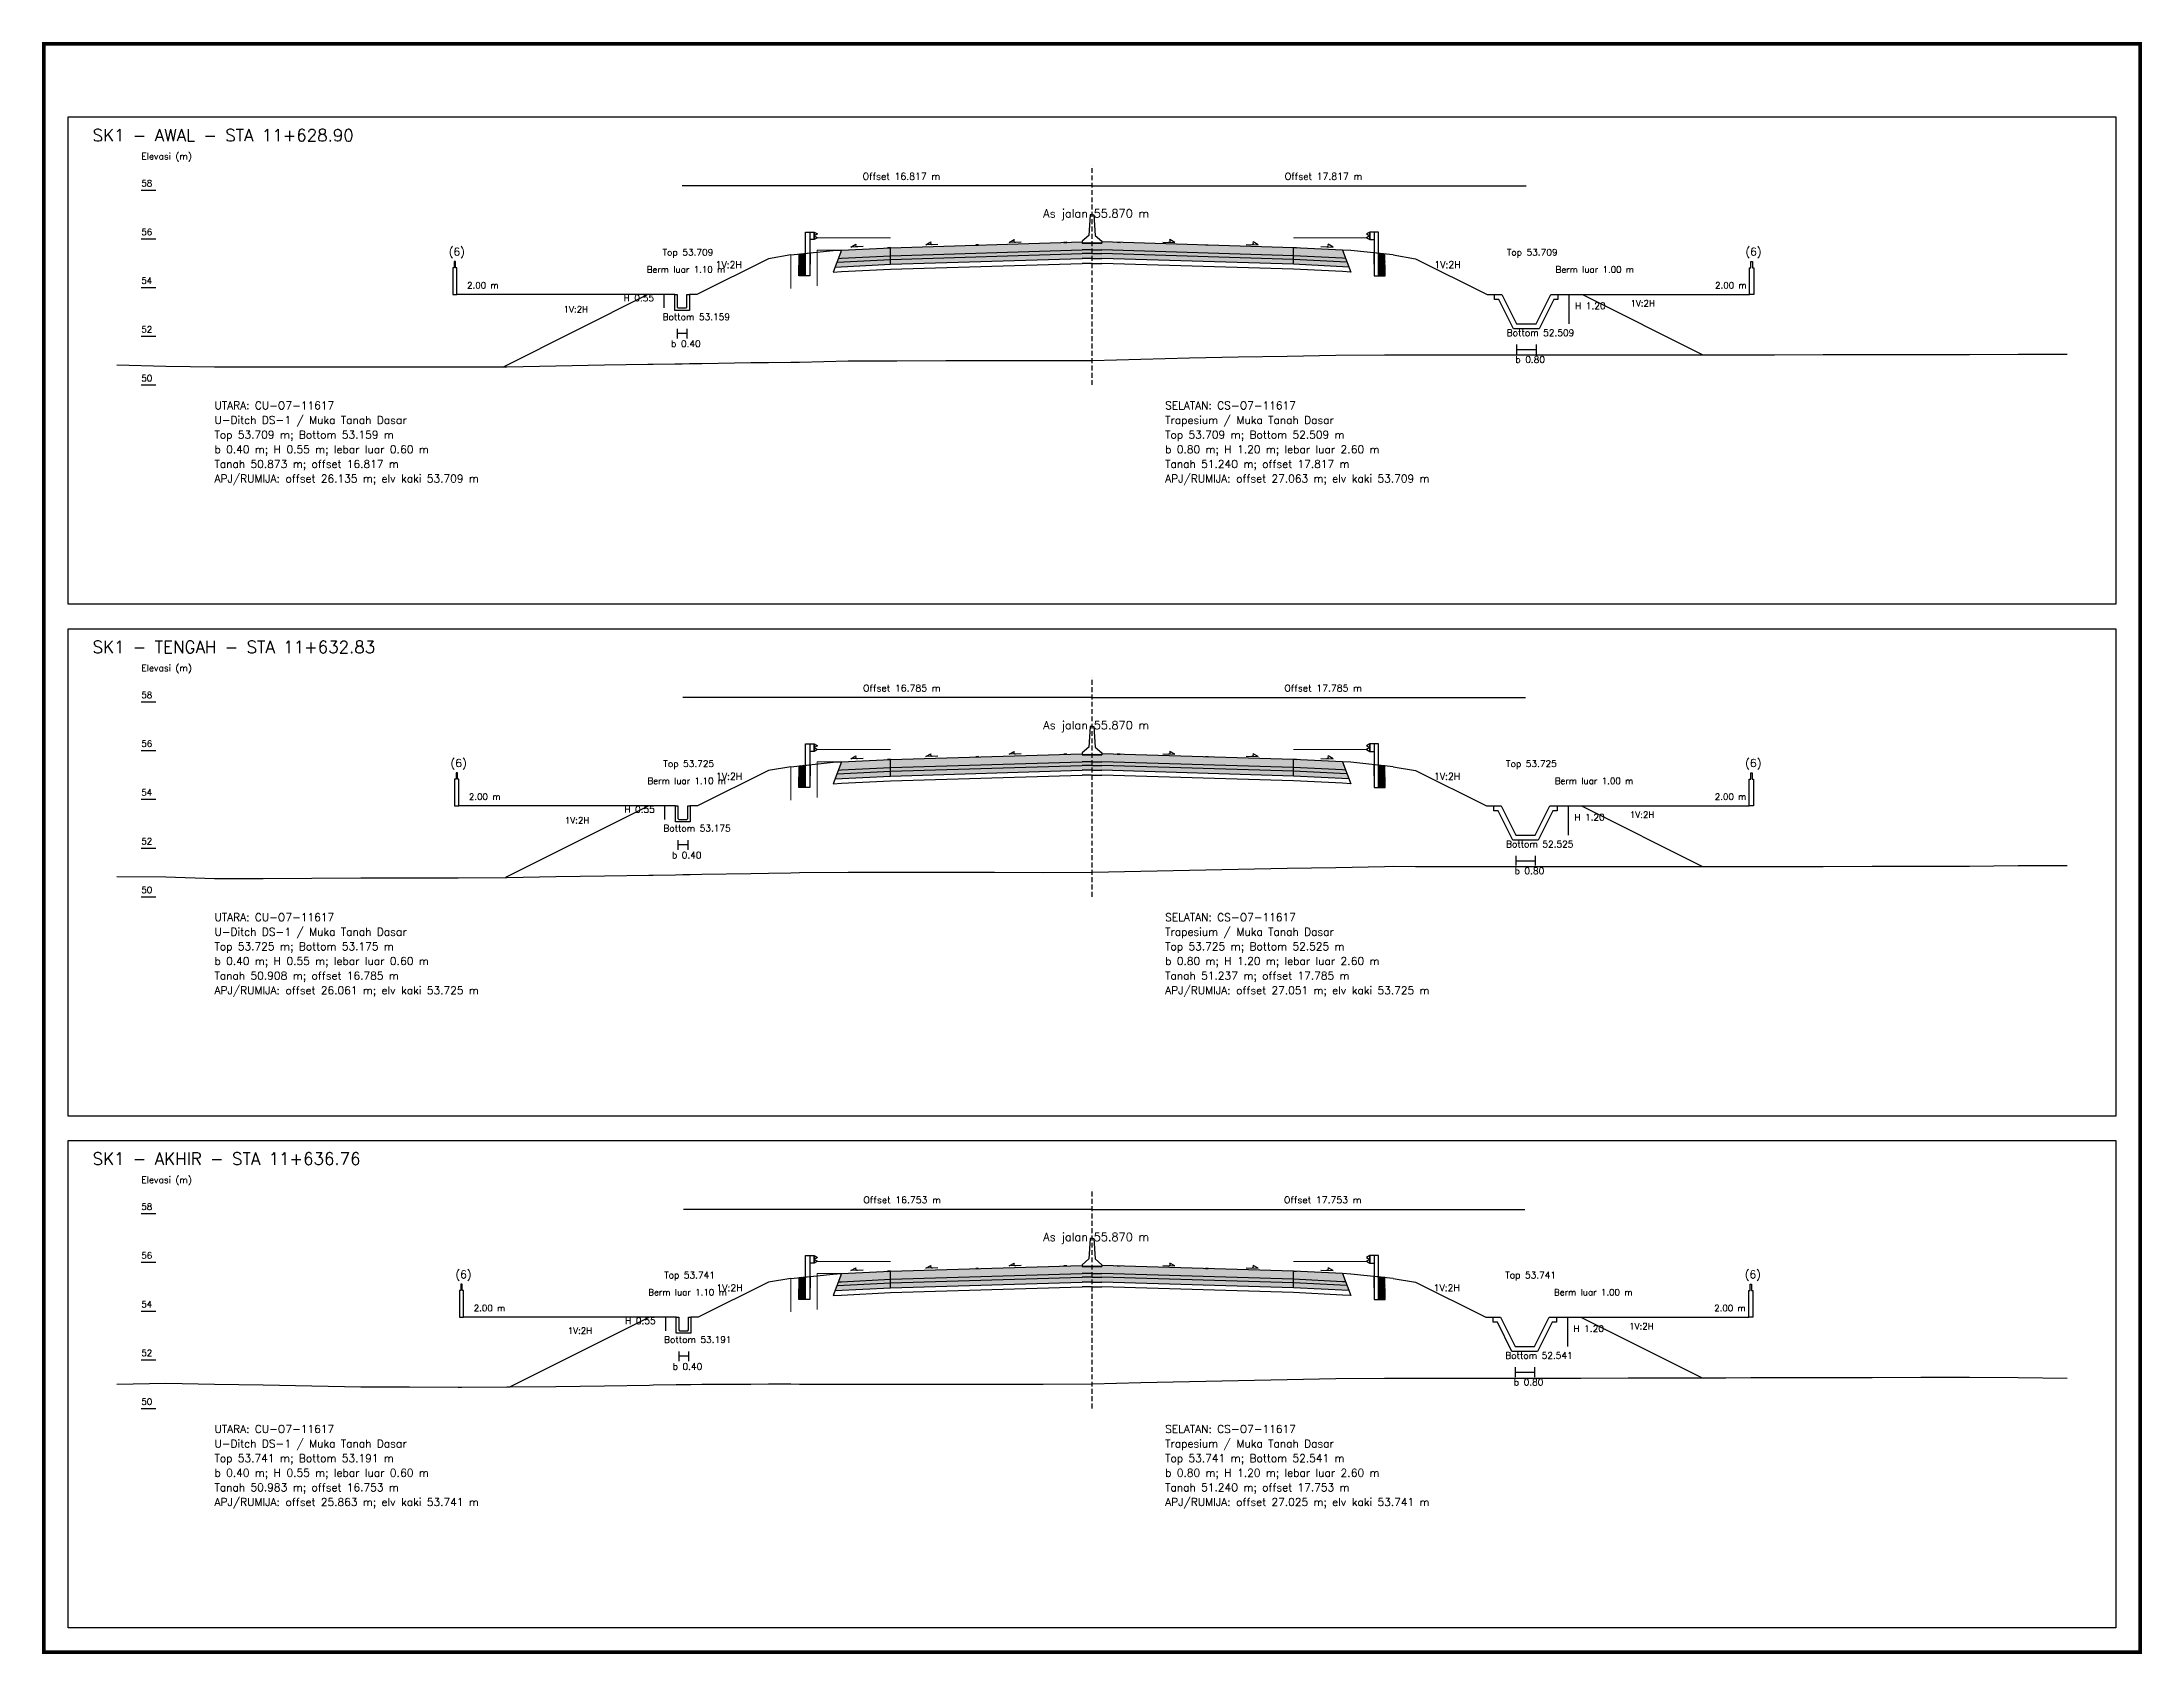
# Model space of a CAD drawing. Header units: metres. Extents: x -24715 to -24517, y 27498 to 30841.
# Drawn here: x -24710.6 to -24624.4, y 28861 to 28927.2 of the extents above; entities that cross this region are included whole.
import ezdxf

# ---------------------------------------------------------------- set-up
doc = ezdxf.new("R2010")
doc.units = ezdxf.units.M
doc.linetypes.add('PS_DASH', pattern=[0.3, 0.2, -0.1])
for name, color, linetype, lineweight in [('Dimensi', 230, 'Continuous', 20), ('GRS-ARSIR (HATCH)', 8, 'Continuous', 9), ('Guardrail', 20, 'Continuous', 30), ('HATCH - Beton ramping', 210, 'Continuous', 9), ('HATCH - LFA', 30, 'Continuous', 9), ('HATCH - Pavement', 50, 'Continuous', 9), ('Marka', 20, 'Continuous', 30), ('POT_ALL_GROUP', 2, 'Continuous', 70)]:
    doc.layers.add(name, color=color, linetype=linetype, lineweight=lineweight)
for name, color, linetype in [('POT_ALL_APJ', 2, 'Continuous'), ('POT_ALL_BORDER', 8, 'Continuous'), ('POT_ALL_CHANNEL1', 200, 'Continuous'), ('POT_ALL_DIM', 7, 'Continuous'), ('POT_ALL_GROUND', 1, 'Continuous'), ('POT_ALL_GUIDE', 8, 'Continuous'), ('POT_ALL_ROAD', 4, 'Continuous')]:
    doc.layers.add(name, color=color, linetype=linetype)
doc.styles.get("Standard").update_dxf_attribs({"font": 'simplex.shx'})

# ---------------------------------------------------------------- blocks, each defined once
blk = doc.blocks.new('JALAN_ASLI_TIPIKAL_2OKT_METER')
at = {"layer": 'Guardrail', "lineweight": 9}
h = blk.add_hatch(dxfattribs=at)
h.set_pattern_fill('JIS_LC_20', color=256, scale=0.002)
h.set_pattern_definition([(45, (-29.65569, -21.99233), (-0.02828427, 0.02828427), []), (45, (-29.65489, -21.99233), (-0.02828427, 0.02828427), [])])
h.paths.add_polyline_path([(-12.025, -1.394), (-11.753, -1.394), (-11.753, -0.471), (-12.018, -0.498)])
h = blk.add_hatch(dxfattribs=at)
h.set_pattern_fill('JIS_LC_20', color=256, scale=0.002)
h.set_pattern_definition([(45, (-29.40569, -21.99233), (-0.02828427, 0.02828427), []), (45, (-29.40489, -21.99233), (-0.02828427, 0.02828427), [])])
h.paths.add_polyline_path([(12.018, -0.498), (11.753, -0.471), (11.753, -1.394), (12.025, -1.394)])
at = {"layer": 'HATCH - Beton ramping'}
h = blk.add_hatch(dxfattribs=at)
h.set_pattern_fill('AR-CONC', color=256, scale=0.0005)
h.set_pattern_definition([(50, (-28.949556, -21.99233), (0.09109233, -0.00796954), [0.009525, -0.104775]), (355, (-28.94956, -21.99233), (-0.0176217, 0.09552842), [0.00762, -0.0838203]), (100.45144, (-28.941965, -21.992995), (0.07347062, 0.08755888), [0.008095, -0.08904512]), (46.1842, (-28.94956, -21.96693), (0.13553952, -0.02102116), [0.0142875, -0.1571625]), (96.63556, (-28.93826, -21.96868), (0.11870207, 0.12371306), [0.0121425, -0.1335678]), (351.18415, (-28.94956, -21.96693), (0.11870207, 0.12371306), [0.01143, -0.12572987]), (21, (-28.936856, -21.97328), (0.0758072, -0.0511326), [0.009525, -0.104775]), (326, (-28.93686, -21.97328), (0.03090101, 0.09209398), [0.00762, -0.08382]), (71.45144, (-28.93054, -21.97754), (0.1067082, 0.04096138), [0.008095, -0.08904497]), (37.5, (-28.949556, -21.99233), (0.001544302, 0.04227752), [0, -0.082804, 0, -0.08509, 0, -0.0841375]), (7.5, (-28.949556, -21.99233), (0.03340983, 0.05009029), [0, -0.048514, 0, -0.080899, 0, -0.0320675]), (327.5, (-28.977877, -21.99233), (0.067795298, -0.002864372), [0, -0.03175, 0, -0.09906, 0, -0.131445]), (317.5, (-28.990577, -21.99233), (0.07406459, 0.01271325), [0, -0.041275, 0, -0.065786, 0, -0.093345])])
h.paths.add_polyline_path([(-8.27, -0.566), (-10.401, -0.666), (-10.461, -0.826), (-8.27, -0.716)])
h.paths.add_polyline_path([(-0.4, -0.48), (0, -0.48), (0, -0.33), (-0.4, -0.33), (-8.27, -0.566), (-8.27, -0.716)])
h = blk.add_hatch(dxfattribs=at)
h.set_pattern_fill('AR-CONC', color=256, scale=0.0005)
h.set_pattern_definition([(50, (-28.699556, -21.99233), (0.09109233, -0.00796954), [0.009525, -0.104775]), (355, (-28.69956, -21.99233), (-0.01762171, 0.09552842), [0.00762, -0.0838203]), (100.45144, (-28.691965, -21.992995), (0.07347062, 0.08755888), [0.008095, -0.08904512]), (46.1842, (-28.69956, -21.96693), (0.13553952, -0.02102116), [0.0142875, -0.1571625]), (96.63556, (-28.68826, -21.96868), (0.11870207, 0.12371306), [0.0121425, -0.1335678]), (351.18415, (-28.69956, -21.96693), (0.11870207, 0.12371306), [0.01143, -0.12572987]), (21, (-28.686856, -21.97328), (0.0758072, -0.0511326), [0.009525, -0.104775]), (326, (-28.68686, -21.97328), (0.03090101, 0.09209398), [0.00762, -0.08382]), (71.45144, (-28.68054, -21.97754), (0.10670821, 0.04096138), [0.008095, -0.08904497]), (37.5, (-28.699556, -21.99233), (0.001544302, 0.04227752), [0, -0.082804, 0, -0.08509, 0, -0.0841375]), (7.5, (-28.699556, -21.99233), (0.03340983, 0.050090287), [0, -0.048514, 0, -0.080899, 0, -0.0320675]), (327.5, (-28.727877, -21.99233), (0.067795298, -0.002864372), [0, -0.03175, 0, -0.09906, 0, -0.131445]), (317.5, (-28.740577, -21.99233), (0.07406459, 0.012713246), [0, -0.041275, 0, -0.065786, 0, -0.093345])])
h.paths.add_polyline_path([(8.27, -0.566), (10.401, -0.666), (10.461, -0.826), (8.27, -0.716)])
h.paths.add_polyline_path([(0.4, -0.48), (0, -0.48), (0, -0.33), (0.4, -0.33), (8.27, -0.566), (8.27, -0.716)])
at = {"layer": 'HATCH - LFA'}
h = blk.add_hatch(dxfattribs=at)
h.set_pattern_fill('GRAVEL', color=256, scale=0.0075)
h.set_pattern_definition([(228.012788, (-28.812396, -21.801831), (-1.524, -1.7145), [0.0256291, -2.5372863]), (184.96974, (-28.829541, -21.820881), (2.2859999991, 0.1905000109), [0.04398035, -4.3540537]), (132.510447, (-28.873356, -21.824691), (1.9050000008, -2.0954999993), [0.0310111, -3.0701042]), (267.27369, (-28.947651, -21.872316), (0.1905000004, 3.81), [0.0400503, -3.9649828]), (292.833654, (-28.949556, -21.912321), (-0.9525, 2.286), [0.0392725, -3.8879856]), (357.27369, (-28.934316, -21.948516), (-3.81, 0.1905000004), [0.0400503, -3.9649828]), (37.69424, (-28.894311, -21.950421), (-2.4764999999, -1.9050000001), [0.0529645, -5.24348365]), (72.255328, (-28.852401, -21.918036), (1.3335000004, 4.1909999999), [0.050004, -4.95039425]), (121.429566, (-28.837161, -21.870411), (-1.5240000002, 2.4764999999), [0.040186, -3.9784159]), (175.23636, (-28.858116, -21.836121), (2.0955, -0.1905), [0.0458785, -2.2480453]), (222.397438, (-28.903836, -21.832311), (-2.2859999999, -2.0955000001), [0.05933084, -5.8737579]), (138.814075, (-28.759056, -21.874221), (-1.3335, 1.143), [0.0202503, -2.0047924]), (171.469234, (-28.774296, -21.860886), (2.4765, -0.3809999996), [0.03852615, -3.8140979]), (225, (-28.8124, -21.85517), (0, -0.1905), [0.0269407, -0.242467]), (203.19859, (-28.82573, -21.832311), (0.9525, 0.381), [0.0145081, -1.4362967]), (291.80141, (-28.839066, -21.838026), (-0.1905, 0.5715), [0.0205174, -1.0053565]), (30.96376, (-28.831446, -21.857076), (0.5715, 0.381), [0.033324, -1.0774724]), (161.56505, (-28.80287, -21.83993), (0.381, -0.1905), [0.0240965, -0.5783174]), (16.38954, (-28.949556, -21.838026), (1.905, 0.5715), [0.0337566, -3.341912]), (70.346176, (-28.917171, -21.828501), (-0.762, -2.0955), [0.0283199, -2.8036662]), (293.19859, (-28.80287, -21.801831), (-0.381, 0.9525), [0.029016, -1.4217888]), (343.61046, (-28.791441, -21.828501), (-1.905, 0.5715), [0.0337566, -3.341912]), (339.443955, (-28.949556, -21.956136), (-0.9525, 0.381), [0.0325526, -1.5950801]), (294.77514, (-28.919076, -21.967566), (-0.952500001, 2.0954999995), [0.0272754, -2.7002695]), (66.80141, (-28.800966, -21.992331), (0.381, 0.9525), [0.029016, -1.4217888]), (17.354025, (-28.789536, -21.965661), (-2.4765, -0.762), [0.0319337, -3.1614282]), (69.443955, (-28.89431, -21.992331), (-0.381, -0.9525), [0.0162763, -1.6113564]), (101.30993, (-28.812396, -21.99233), (-0.1905, 0.762), [0.0097136, -0.9616496]), (165.96376, (-28.8143, -21.982806), (0.5715, -0.1905), [0.0392725, -0.7461791]), (186.009006, (-28.852401, -21.973281), (1.905, 0.1905), [0.036395, -3.6031024]), (303.69007, (-28.831446, -21.87422), (-0.1905, 0.381), [0.0274743, -0.6593832]), (353.157227, (-28.816206, -21.897081), (3.2385, -0.3809999998), [0.0479668, -4.7487007]), (60.945396, (-28.76858, -21.902796), (-0.762, -1.3335), [0.0196131, -1.9417044]), (90, (-28.75906, -21.88565), (-0.1905, 0.1905), [0.01143, -0.17907]), (120.256437, (-28.856211, -21.967566), (0.762, -1.3335), [0.026465, -2.6200456]), (48.012787, (-28.869546, -21.944706), (1.524, 1.7145), [0.0512582, -2.5116572]), (0, (-28.83526, -21.9066), (0.1905, 0.1905), [0.04953, -0.14097]), (325.304846, (-28.785726, -21.906606), (1.9050000007, -1.333499999), [0.0301207, -2.9819488]), (254.0546, (-28.76096, -21.92375), (-0.1905, -0.762), [0.0277372, -1.3591238]), (207.645975, (-28.768581, -21.950421), (-3.6195000001, -1.9049999997), [0.0451609, -4.4709348]), (175.426079, (-28.808586, -21.971376), (-2.4765, 0.1905), [0.0477772, -4.7299385])])
h.paths.add_polyline_path([(-8.27, -0.716), (-10.461, -0.826), (-10.54, -1.03), (-8.27, -0.916)])
h.paths.add_polyline_path([(-0.4, -0.68), (0, -0.68), (0, -0.48), (-0.4, -0.48), (-8.27, -0.716), (-8.27, -0.916)])
h = blk.add_hatch(dxfattribs=at)
h.set_pattern_fill('GRAVEL', color=256, scale=0.0075)
h.set_pattern_definition([(228.012788, (-28.562396, -21.801831), (-1.524, -1.7145), [0.0256291, -2.5372863]), (184.96974, (-28.579541, -21.820881), (2.2859999991, 0.1905000109), [0.04398035, -4.3540537]), (132.510447, (-28.623356, -21.824691), (1.9050000008, -2.0954999993), [0.0310111, -3.0701042]), (267.27369, (-28.697651, -21.872316), (0.1905000004, 3.81), [0.04005034, -3.9649828]), (292.833654, (-28.699556, -21.912321), (-0.9525, 2.286), [0.0392725, -3.8879856]), (357.27369, (-28.684316, -21.948516), (-3.81, 0.1905000004), [0.04005034, -3.9649828]), (37.69424, (-28.644311, -21.950421), (-2.4764999999, -1.9050000001), [0.0529645, -5.24348365]), (72.255328, (-28.602401, -21.918036), (1.3335000004, 4.1909999999), [0.050004, -4.95039425]), (121.429566, (-28.587161, -21.870411), (-1.5240000002, 2.4764999999), [0.040186, -3.9784159]), (175.23636, (-28.608116, -21.836121), (2.0955, -0.1905000003), [0.0458785, -2.2480453]), (222.397438, (-28.653836, -21.832311), (-2.2859999999, -2.0955000001), [0.05933084, -5.87375794]), (138.814075, (-28.509056, -21.874221), (-1.3335, 1.143), [0.02025034, -2.0047924]), (171.469234, (-28.524296, -21.860886), (2.4765, -0.3809999996), [0.03852615, -3.8140979]), (225, (-28.5624, -21.85517), (0, -0.1905), [0.0269407, -0.242467]), (203.19859, (-28.57573, -21.832311), (0.9525, 0.381), [0.0145081, -1.4362967]), (291.80141, (-28.589066, -21.838026), (-0.1905, 0.5715), [0.0205174, -1.0053565]), (30.96376, (-28.581446, -21.857076), (0.5715, 0.381), [0.033324, -1.0774724]), (161.56505, (-28.55287, -21.83993), (0.381, -0.1905), [0.0240965, -0.57831736]), (16.38954, (-28.699556, -21.838026), (1.905, 0.5715), [0.0337566, -3.341912]), (70.346176, (-28.667171, -21.828501), (-0.762, -2.0955), [0.0283199, -2.8036662]), (293.19859, (-28.55287, -21.801831), (-0.381, 0.9525), [0.029016, -1.4217888]), (343.61046, (-28.541441, -21.828501), (-1.905, 0.5714999999), [0.0337566, -3.341912]), (339.443955, (-28.699556, -21.956136), (-0.9525, 0.381), [0.03255264, -1.5950801]), (294.77514, (-28.669076, -21.967566), (-0.952500001, 2.0954999995), [0.0272754, -2.7002695]), (66.80141, (-28.550966, -21.992331), (0.381, 0.9525), [0.029016, -1.4217888]), (17.354025, (-28.539536, -21.965661), (-2.4765, -0.7620000002), [0.0319337, -3.1614282]), (69.443955, (-28.64431, -21.992331), (-0.381, -0.9525), [0.0162763, -1.6113564]), (101.30993, (-28.562396, -21.99233), (-0.1905, 0.762), [0.0097136, -0.9616496]), (165.96376, (-28.5643, -21.982806), (0.5715, -0.1905), [0.0392725, -0.7461791]), (186.009006, (-28.602401, -21.973281), (1.905, 0.1905), [0.036395, -3.6031024]), (303.69007, (-28.581446, -21.87422), (-0.1905, 0.381), [0.0274743, -0.6593832]), (353.157227, (-28.566206, -21.897081), (3.2385, -0.3809999998), [0.04796676, -4.7487007]), (60.945396, (-28.51858, -21.902796), (-0.762, -1.3335), [0.0196131, -1.9417044]), (90, (-28.50906, -21.88565), (-0.1905, 0.1905), [0.01143, -0.17907]), (120.256437, (-28.606211, -21.967566), (0.762, -1.3335), [0.026465, -2.62004556]), (48.012787, (-28.619546, -21.944706), (1.524, 1.7145), [0.0512582, -2.5116572]), (0, (-28.58526, -21.9066), (0.1905, 0.1905), [0.04953, -0.14097]), (325.304846, (-28.535726, -21.906606), (1.9050000007, -1.333499999), [0.0301207, -2.98194875]), (254.054604, (-28.51096, -21.92375), (-0.1905, -0.762), [0.0277372, -1.35912375]), (207.645975, (-28.518581, -21.950421), (-3.6195000001, -1.9049999997), [0.0451609, -4.4709348]), (175.426079, (-28.558586, -21.971376), (-2.4765, 0.1905), [0.0477772, -4.7299385])])
h.paths.add_polyline_path([(8.27, -0.716), (10.461, -0.826), (10.54, -1.03), (8.27, -0.916)])
h.paths.add_polyline_path([(0.4, -0.68), (0, -0.68), (0, -0.48), (0.4, -0.48), (8.27, -0.716), (8.27, -0.916)])
at = {"layer": 'HATCH - Pavement'}
h = blk.add_hatch(dxfattribs=at)
h.set_pattern_fill('AR-CONC', color=256, scale=0.001)
h.set_pattern_definition([(50, (-89.43046, -52.62889), (0.18218467, -0.01593909), [0.01905, -0.20955]), (355, (-89.43046, -52.6289), (-0.03524342, 0.19105685), [0.01524, -0.1676406]), (100.45144, (-89.41528, -52.63022), (0.14694125, 0.17511775), [0.01619, -0.17809024]), (46.1842, (-89.43046, -52.5781), (0.27107904, -0.04204233), [0.028575, -0.314325]), (96.63556, (-89.40787, -52.5816), (0.23740413, 0.2474261), [0.024285, -0.2671356]), (351.18415, (-89.43046, -52.5781), (0.2374041, 0.2474261), [0.02286, -0.2514597]), (21, (-89.40506, -52.59079), (0.1516144, -0.1022652), [0.01905, -0.20955]), (326, (-89.40506, -52.5908), (0.06180203, 0.18418797), [0.01524, -0.16764]), (71.45144, (-89.39243, -52.59931), (0.21341642, 0.08192277), [0.01619, -0.17808994]), (37.5, (-89.43046, -52.62889), (0.003088603, 0.08455504), [0, -0.165608, 0, -0.17018, 0, -0.168275]), (7.5, (-89.43046, -52.62889), (0.06681966, 0.100180575), [0, -0.097028, 0, -0.161798, 0, -0.064135]), (327.5, (-89.4871, -52.62889), (0.135590595, -0.005728744), [0, -0.0635, 0, -0.19812, 0, -0.26289]), (317.5, (-89.5125, -52.62889), (0.14812918, 0.02542649), [0, -0.08255, 0, -0.131572, 0, -0.18669])])
h.paths.add_polyline_path([(-8.27, -0.236), (-10.27, -0.336), (-10.401, -0.673), (-10.27, -0.666), (-8.27, -0.566)])
h.paths.add_polyline_path([(-0.4, -0.33), (0, -0.33), (0, 0), (-0.4, 0), (-8.27, -0.236), (-8.27, -0.566)])
h = blk.add_hatch(dxfattribs=at)
h.set_pattern_fill('AR-CONC', color=256, scale=0.001)
h.set_pattern_definition([(50, (-89.18046, -52.62889), (0.18218467, -0.01593909), [0.01905, -0.20955]), (355, (-89.18046, -52.6289), (-0.03524342, 0.19105685), [0.01524, -0.16764058]), (100.45144, (-89.16528, -52.63022), (0.14694125, 0.17511775), [0.01619, -0.17809024]), (46.1842, (-89.18046, -52.5781), (0.27107904, -0.04204233), [0.028575, -0.314325]), (96.63556, (-89.15787, -52.5816), (0.23740413, 0.2474261), [0.024285, -0.2671356]), (351.18415, (-89.18046, -52.5781), (0.2374041, 0.2474261), [0.02286, -0.2514597]), (21, (-89.15506, -52.59079), (0.1516144, -0.1022652), [0.01905, -0.20955]), (326, (-89.15506, -52.5908), (0.06180203, 0.18418797), [0.01524, -0.16764]), (71.45144, (-89.14243, -52.59931), (0.21341642, 0.08192277), [0.01619, -0.17808994]), (37.5, (-89.18046, -52.62889), (0.003088603, 0.08455504), [0, -0.165608, 0, -0.17018, 0, -0.168275]), (7.5, (-89.18046, -52.62889), (0.06681966, 0.100180575), [0, -0.097028, 0, -0.161798, 0, -0.064135]), (327.5, (-89.2371, -52.62889), (0.135590595, -0.005728744), [0, -0.0635, 0, -0.19812, 0, -0.26289]), (317.5, (-89.2625, -52.62889), (0.14812918, 0.02542649), [0, -0.08255, 0, -0.131572, 0, -0.18669])])
h.paths.add_polyline_path([(8.27, -0.236), (10.27, -0.336), (10.401, -0.673), (10.27, -0.666), (8.27, -0.566)])
h.paths.add_polyline_path([(0.4, -0.33), (0, -0.33), (0, 0), (0.4, 0), (8.27, -0.236), (8.27, -0.566)])
at = {"layer": 'Marka'}
h = blk.add_hatch(color=256, dxfattribs=at)
h.dxf.hatch_style = 1
h.paths.add_polyline_path([(-8.27, -0.23), (-8.39, -0.236), (-8.39, -0.242), (-8.27, -0.236)])
h.paths.add_polyline_path([(-4.65, -0.122), (-4.77, -0.125), (-4.77, -0.131), (-4.65, -0.128)])
h.paths.add_polyline_path([(-1.03, -0.019), (-1.03, -0.013), (-1.15, -0.017), (-1.15, -0.023)])
h = blk.add_hatch(color=256, dxfattribs=at)
h.dxf.hatch_style = 1
h.paths.add_polyline_path([(8.27, -0.23), (8.39, -0.236), (8.39, -0.242), (8.27, -0.236)])
h.paths.add_polyline_path([(4.65, -0.122), (4.77, -0.125), (4.77, -0.131), (4.65, -0.128)])
h.paths.add_polyline_path([(1.03, -0.019), (1.03, -0.013), (1.15, -0.017), (1.15, -0.023)])
for p, q in [((-8.27, -0.236), (-0.4, 0)), ((8.27, -0.236), (0.4, 0)), ((-12.353, -0.533), (-10.622, -0.354)), ((-10.27, -0.336), (-10.62, -1.234)), ((-10.62, -0.354), (-10.27, -0.336)), ((-10.461, -0.826), (-8.27, -0.716)), ((-10.401, -0.673), (-10.27, -0.666)), ((-10.27, -0.336), (-8.27, -0.236)), ((-10.27, -0.666), (-8.27, -0.566)), ((-8.27, -0.916), (-8.27, -0.236)), ((-8.27, -0.566), (-0.4, -0.33)), ((-8.27, -0.716), (-0.4, -0.48)), ((-8.27, -0.916), (-0.4, -0.68)), ((0, -0.05), (-0.4, -0.05)), ((0, -0.33), (-0.4, -0.33)), ((0, -0.48), (-0.4, -0.48)), ((0, -0.68), (-0.4, -0.68)), ((0, -0.05), (0.4, -0.05)), ((0, -0.33), (0.4, -0.33)), ((0, -0.48), (0.4, -0.48)), ((0, -0.68), (0.4, -0.68)), ((8.27, -0.566), (0.4, -0.33)), ((8.27, -0.716), (0.4, -0.48)), ((8.27, -0.916), (0.4, -0.68)), ((8.27, -0.916), (8.27, -0.236)), ((10.27, -0.336), (8.27, -0.236)), ((10.27, -0.666), (8.27, -0.566)), ((10.461, -0.826), (8.27, -0.716)), ((10.27, -0.336), (10.62, -1.234)), ((10.62, -0.354), (10.27, -0.336)), ((10.401, -0.673), (10.27, -0.666)), ((12.353, -0.533), (10.622, -0.354)), ((-10.62, -1.234), (-10.27, -1.216)), ((-10.54, -1.03), (-8.27, -0.916)), ((-10.27, -1.216), (-8.27, -1.116)), ((-8.27, -1.116), (-0.4, -0.88)), ((0, -0.88), (-0.4, -0.88)), ((0, -0.88), (0.4, -0.88)), ((8.27, -1.116), (0.4, -0.88)), ((10.54, -1.03), (8.27, -0.916)), ((10.27, -1.216), (8.27, -1.116)), ((10.62, -1.234), (10.27, -1.216))]:
    blk.add_line(p, q)
for points in [[(0, 1.11), (-0.075, 1.11), (-0.125, 0.27), (-0.4, 0.03), (-0.4, -0.05), (0, -0.05)], [(0, 1.11), (0.075, 1.11), (0.125, 0.27), (0.4, 0.03), (0.4, -0.05), (0, -0.05)], [(-6.818, -0.116), (-6.616, 0)], [(-3.401, -0.02), (-3.199, 0.096)], [(3.401, -0.02), (3.199, 0.096)], [(6.818, -0.116), (6.616, 0)], [(-9.887, -0.208), (-9.686, -0.092)], [(-9.387, -0.193), (-9.887, -0.208)], [(-6.318, -0.101), (-6.818, -0.116)], [(-2.901, -0.005), (-3.401, -0.02)], [(2.901, -0.005), (3.401, -0.02)], [(6.318, -0.101), (6.818, -0.116)], [(9.387, -0.193), (9.887, -0.208)], [(9.887, -0.208), (9.686, -0.092)]]:
    blk.add_lwpolyline(points)
for centre, start, end in [((-6.556, -0.037), 148.28164, 271.71836), ((-3.139, 0.059), 148.28164, 271.71836), ((3.139, 0.059), 268.28164, 31.71836), ((6.556, -0.037), 268.28164, 31.71836), ((-9.625, -0.129), 148.28164, 271.71836), ((9.625, -0.129), 268.28164, 31.71836)]:
    blk.add_arc(centre, 0.0711, start, end)
at = {"layer": 'Dimensi'}
for p, q in [((-8.27, 0.168), (-11.27, 0.168)), ((8.27, 0.168), (11.27, 0.168))]:
    blk.add_line(p, q, dxfattribs=at)
at = {"layer": 'GRS-ARSIR (HATCH)'}
for p, q in [((-12.353, -0.533), (-12.353, -1.909)), ((-11.27, -0.336), (-11.27, -1.803)), ((-10.27, -0.336), (-11.27, -0.336))]:
    blk.add_line(p, q, dxfattribs=at)
at = {"layer": 'Guardrail'}
for points in [[(-11.753, -1.394), (-11.753, 0.406), (-11.575, 0.406), (-11.575, -1.394), (-11.753, -1.394)], [(-11.575, 0.406), (-11.397, 0.406), (-11.397, 0.094), (-11.575, 0.094)], [(-11.397, 0.25), (-11.397, 0.406), (-11.262, 0.328), (-11.397, 0.25)], [(-11.397, 0.094), (-11.397, 0.25), (-11.262, 0.172), (-11.397, 0.094)], [(11.397, 0.25), (11.397, 0.406), (11.262, 0.328), (11.397, 0.25)], [(11.397, 0.094), (11.397, 0.25), (11.262, 0.172), (11.397, 0.094)], [(11.575, 0.406), (11.397, 0.406), (11.397, 0.094), (11.575, 0.094)], [(11.753, -1.394), (11.753, 0.406), (11.575, 0.406), (11.575, -1.394), (11.753, -1.394)], [(-11.575, -1.394), (-12.025, -1.394), (-12.018, -0.498), (-11.568, -0.453), (-11.575, -1.394)], [(11.575, -1.394), (12.025, -1.394), (12.018, -0.498), (11.568, -0.453), (11.575, -1.394)]]:
    blk.add_lwpolyline(points, dxfattribs=at)
at = {"layer": 'Marka'}
for points in [[(-8.39, -0.242), (-8.27, -0.236), (-8.27, -0.23), (-8.39, -0.236), (-8.39, -0.242)], [(8.39, -0.242), (8.27, -0.236), (8.27, -0.23), (8.39, -0.236), (8.39, -0.242)]]:
    blk.add_lwpolyline(points, dxfattribs=at)
for points in [[(-4.65, -0.122), (-4.77, -0.125), (-4.77, -0.131), (-4.65, -0.128)], [(-1.03, -0.013), (-1.15, -0.017), (-1.15, -0.023), (-1.03, -0.019)], [(1.03, -0.013), (1.15, -0.017), (1.15, -0.023), (1.03, -0.019)], [(4.65, -0.122), (4.77, -0.125), (4.77, -0.131), (4.65, -0.128)]]:
    blk.add_lwpolyline(points, close=True, dxfattribs=at)

msp = doc.modelspace()

# ---------------------------------------------------------------- linework, layer by layer
at = {"layer": 'POT_ALL_APJ', "linetype": 'Continuous'}
for points in [[(-24693.74141, 28917.91587), (-24693.74141, 28916.81146), (-24693.57141, 28916.81146), (-24693.57141, 28917.91587), (-24693.62641, 28917.91587), (-24693.62641, 28918.16587), (-24693.65641, 28918.16587), (-24693.68641, 28918.16587), (-24693.68641, 28917.91587), (-24693.74141, 28917.91587)], [(-24640.37329, 28917.91587), (-24640.37329, 28916.81146), (-24640.54329, 28916.81146), (-24640.54329, 28917.91587), (-24640.48829, 28917.91587), (-24640.48829, 28918.16587), (-24640.45829, 28918.16587), (-24640.42829, 28918.16587), (-24640.42829, 28917.91587), (-24640.37329, 28917.91587)], [(-24685.73808, 28916.81146), (-24693.57141, 28916.81146)], [(-24647.40422, 28916.81146), (-24640.54329, 28916.81146)], [(-24693.66714, 28896.93177), (-24693.66714, 28895.82736), (-24693.49714, 28895.82736), (-24693.49714, 28896.93177), (-24693.55214, 28896.93177), (-24693.55214, 28897.18177), (-24693.58214, 28897.18177), (-24693.61214, 28897.18177), (-24693.61214, 28896.93177), (-24693.66714, 28896.93177)], [(-24640.38507, 28896.93177), (-24640.38507, 28895.82736), (-24640.55507, 28895.82736), (-24640.55507, 28896.93177), (-24640.50007, 28896.93177), (-24640.50007, 28897.18177), (-24640.47007, 28897.18177), (-24640.44007, 28897.18177), (-24640.44007, 28896.93177), (-24640.38507, 28896.93177)], [(-24685.70628, 28895.82736), (-24693.49714, 28895.82736)], [(-24647.43601, 28895.82736), (-24640.55507, 28895.82736)], [(-24693.46908, 28875.94767), (-24693.46908, 28874.84326), (-24693.29908, 28874.84326), (-24693.29908, 28875.94767), (-24693.35408, 28875.94767), (-24693.35408, 28876.19767), (-24693.38408, 28876.19767), (-24693.41408, 28876.19767), (-24693.41408, 28875.94767), (-24693.46908, 28875.94767)], [(-24640.41101, 28875.94767), (-24640.41101, 28874.84326), (-24640.58101, 28874.84326), (-24640.58101, 28875.94767), (-24640.52601, 28875.94767), (-24640.52601, 28876.19767), (-24640.49601, 28876.19767), (-24640.46601, 28876.19767), (-24640.46601, 28875.94767), (-24640.41101, 28875.94767)], [(-24685.67448, 28874.84326), (-24693.29908, 28874.84326)], [(-24647.46781, 28874.84326), (-24640.58101, 28874.84326)]]:
    msp.add_lwpolyline(points, dxfattribs=at)
at = {"layer": 'POT_ALL_BORDER', "linetype": 'Continuous'}
for points in [[(-24709.52115, 28924.10229), (-24625.52115, 28924.10229), (-24625.52115, 28904.10229), (-24709.52115, 28904.10229), (-24709.52115, 28924.10229)], [(-24709.52115, 28903.10229), (-24625.52115, 28903.10229), (-24625.52115, 28883.10229), (-24709.52115, 28883.10229), (-24709.52115, 28903.10229)], [(-24709.52115, 28882.10229), (-24625.52115, 28882.10229), (-24625.52115, 28862.10229), (-24709.52115, 28862.10229), (-24709.52115, 28882.10229)]]:
    msp.add_lwpolyline(points, dxfattribs=at)
at = {"layer": 'POT_ALL_CHANNEL1', "linetype": 'Continuous'}
for points in [[(-24684.13808, 28916.81146), (-24684.03808, 28916.81146), (-24684.03808, 28916.16146), (-24684.63808, 28916.16146), (-24684.63808, 28916.81146), (-24684.53808, 28916.81146), (-24684.53808, 28916.29146), (-24684.50808, 28916.26146), (-24684.16808, 28916.26146), (-24684.13808, 28916.29146), (-24684.13808, 28916.81146)], [(-24651.00422, 28916.81146), (-24650.70422, 28916.81146), (-24650.10422, 28915.61146), (-24649.30422, 28915.61146), (-24648.70422, 28916.81146), (-24648.40422, 28916.81146), (-24648.40422, 28916.61146), (-24648.58061, 28916.61146), (-24649.18061, 28915.41146), (-24650.22782, 28915.41146), (-24650.82782, 28916.61146), (-24651.00422, 28916.61146), (-24651.00422, 28916.81146)], [(-24684.10628, 28895.82736), (-24684.00628, 28895.82736), (-24684.00628, 28895.17736), (-24684.60628, 28895.17736), (-24684.60628, 28895.82736), (-24684.50628, 28895.82736), (-24684.50628, 28895.30736), (-24684.47628, 28895.27736), (-24684.13628, 28895.27736), (-24684.10628, 28895.30736), (-24684.10628, 28895.82736)], [(-24651.03601, 28895.82736), (-24650.73601, 28895.82736), (-24650.13601, 28894.62736), (-24649.33601, 28894.62736), (-24648.73601, 28895.82736), (-24648.43601, 28895.82736), (-24648.43601, 28895.62736), (-24648.61241, 28895.62736), (-24649.21241, 28894.42736), (-24650.25962, 28894.42736), (-24650.85962, 28895.62736), (-24651.03601, 28895.62736), (-24651.03601, 28895.82736)], [(-24684.07448, 28874.84326), (-24683.97448, 28874.84326), (-24683.97448, 28874.19326), (-24684.57448, 28874.19326), (-24684.57448, 28874.84326), (-24684.47448, 28874.84326), (-24684.47448, 28874.32326), (-24684.44448, 28874.29326), (-24684.10448, 28874.29326), (-24684.07448, 28874.32326), (-24684.07448, 28874.84326)], [(-24651.06781, 28874.84326), (-24650.76781, 28874.84326), (-24650.16781, 28873.64326), (-24649.36781, 28873.64326), (-24648.76781, 28874.84326), (-24648.46781, 28874.84326), (-24648.46781, 28874.64326), (-24648.64421, 28874.64326), (-24649.24421, 28873.44326), (-24650.29142, 28873.44326), (-24650.89142, 28874.64326), (-24651.06781, 28874.64326), (-24651.06781, 28874.84326)]]:
    msp.add_lwpolyline(points, dxfattribs=at)
at = {"layer": 'POT_ALL_DIM', "linetype": 'Continuous'}
for points in [[(-24667.52115, 28921.27229), (-24684.33808, 28921.27229)], [(-24667.52115, 28921.27229), (-24649.70422, 28921.27229)], [(-24685.08808, 28916.81146), (-24685.08808, 28916.26146)], [(-24647.95422, 28916.81146), (-24647.95422, 28915.61146)], [(-24684.53808, 28915.41146), (-24684.53808, 28915.01146)], [(-24684.13808, 28915.41146), (-24684.13808, 28915.01146)], [(-24684.13808, 28915.21146), (-24684.53808, 28915.21146)], [(-24650.10422, 28914.76146), (-24650.10422, 28914.36146)], [(-24650.10422, 28914.56146), (-24649.30422, 28914.56146)], [(-24649.30422, 28914.76146), (-24649.30422, 28914.36146)], [(-24667.52115, 28900.27229), (-24684.30628, 28900.27229)], [(-24667.52115, 28900.27229), (-24649.73601, 28900.27229)], [(-24685.05628, 28895.82736), (-24685.05628, 28895.27736)], [(-24647.98601, 28895.82736), (-24647.98601, 28894.62736)], [(-24684.50628, 28894.42736), (-24684.50628, 28894.02736)], [(-24684.10628, 28894.22736), (-24684.50628, 28894.22736)], [(-24684.10628, 28894.42736), (-24684.10628, 28894.02736)], [(-24650.13601, 28893.77736), (-24650.13601, 28893.37736)], [(-24650.13601, 28893.57736), (-24649.33601, 28893.57736)], [(-24649.33601, 28893.77736), (-24649.33601, 28893.37736)], [(-24667.52115, 28879.27229), (-24684.27448, 28879.27229)], [(-24667.52115, 28879.27229), (-24649.76781, 28879.27229)], [(-24685.02448, 28874.84326), (-24685.02448, 28874.29326)], [(-24648.01781, 28874.84326), (-24648.01781, 28873.64326)], [(-24684.47448, 28873.44326), (-24684.47448, 28873.04326)], [(-24684.07448, 28873.24326), (-24684.47448, 28873.24326)], [(-24684.07448, 28873.44326), (-24684.07448, 28873.04326)], [(-24650.16781, 28872.79326), (-24650.16781, 28872.39326)], [(-24650.16781, 28872.59326), (-24649.36781, 28872.59326)], [(-24649.36781, 28872.79326), (-24649.36781, 28872.39326)]]:
    msp.add_lwpolyline(points, dxfattribs=at)
at = {"layer": 'POT_ALL_GROUND', "linetype": 'Continuous'}
for points in [[(-24707.52115, 28913.92465), (-24705.52115, 28913.87158), (-24703.52115, 28913.85229), (-24701.52115, 28913.85229), (-24699.52115, 28913.85229), (-24697.52115, 28913.85229), (-24695.52115, 28913.85229), (-24693.65641, 28913.85229), (-24693.52115, 28913.85229), (-24691.65641, 28913.85229), (-24691.52115, 28913.85229), (-24689.52115, 28913.88301), (-24687.52115, 28913.9233), (-24685.73808, 28913.95316), (-24685.52115, 28913.95659), (-24684.63808, 28913.97058), (-24684.33808, 28913.97533), (-24684.03808, 28913.98008), (-24683.52115, 28913.98827), (-24681.52115, 28914.01994), (-24680.79106, 28914.03052), (-24679.87442, 28914.0406), (-24679.52115, 28914.04449), (-24677.52115, 28914.09057), (-24675.52115, 28914.09904), (-24673.52115, 28914.10306), (-24671.52115, 28914.10541), (-24669.52115, 28914.10482), (-24667.52115, 28914.10959), (-24665.52115, 28914.16771), (-24663.52115, 28914.21283), (-24661.52115, 28914.25087), (-24659.52115, 28914.2889), (-24657.52115, 28914.32694), (-24655.52115, 28914.34554), (-24655.16787, 28914.34496), (-24654.25123, 28914.34403), (-24653.52115, 28914.3433), (-24651.52115, 28914.34266), (-24651.00422, 28914.34281), (-24649.70422, 28914.34208), (-24649.52115, 28914.34195), (-24648.40422, 28914.34106), (-24647.52115, 28914.33996), (-24647.40422, 28914.33964), (-24645.52115, 28914.33445), (-24643.52115, 28914.33731), (-24642.45829, 28914.33845), (-24641.52115, 28914.34221), (-24640.45829, 28914.34336), (-24639.52115, 28914.34437), (-24637.52115, 28914.34735), (-24635.52115, 28914.35178), (-24633.52115, 28914.35225), (-24631.52115, 28914.35545), (-24629.52115, 28914.36129), (-24627.52115, 28914.3703)], [(-24707.52115, 28892.93608), (-24705.52115, 28892.92587), (-24703.52115, 28892.85229), (-24701.52115, 28892.85229), (-24699.52115, 28892.86863), (-24697.52115, 28892.87161), (-24695.52115, 28892.87221), (-24693.58214, 28892.8725), (-24693.52115, 28892.87304), (-24691.58214, 28892.8894), (-24691.52115, 28892.89051), (-24689.52115, 28892.92724), (-24687.52115, 28892.95867), (-24685.70628, 28892.98658), (-24685.52115, 28892.98975), (-24684.60628, 28893.00541), (-24684.30628, 28893.01054), (-24684.00628, 28893.01568), (-24683.52115, 28893.02398), (-24681.52115, 28893.05822), (-24680.79106, 28893.0725), (-24679.87442, 28893.08748), (-24679.52115, 28893.09325), (-24677.52115, 28893.10438), (-24675.52115, 28893.10677), (-24673.52115, 28893.10691), (-24671.52115, 28893.10385), (-24669.52115, 28893.10229), (-24667.52115, 28893.11193), (-24665.52115, 28893.15075), (-24663.52115, 28893.18956), (-24661.52115, 28893.22866), (-24659.52115, 28893.26805), (-24657.52115, 28893.30743), (-24655.52115, 28893.34682), (-24655.16787, 28893.35026), (-24654.25123, 28893.34939), (-24653.52115, 28893.34838), (-24651.52115, 28893.34538), (-24651.03601, 28893.34424), (-24649.73601, 28893.33963), (-24649.52115, 28893.33886), (-24648.43601, 28893.34094), (-24647.52115, 28893.34303), (-24647.43601, 28893.34303), (-24645.52115, 28893.34353), (-24643.52115, 28893.34551), (-24642.47007, 28893.34437), (-24641.52115, 28893.34345), (-24640.47007, 28893.34552), (-24639.52115, 28893.34738), (-24637.52115, 28893.3495), (-24635.52115, 28893.35062), (-24633.52115, 28893.35193), (-24631.52115, 28893.36346), (-24629.52115, 28893.38199), (-24627.52115, 28893.38089)], [(-24707.52115, 28872.09872), (-24705.52115, 28872.14685), (-24703.52115, 28872.10173), (-24701.52115, 28872.07272), (-24699.52115, 28872.02705), (-24697.52115, 28871.99392), (-24695.52115, 28871.98762), (-24693.52115, 28871.97846), (-24693.38408, 28871.97827), (-24691.52115, 28871.98785), (-24691.38408, 28871.98846), (-24689.52115, 28872.0021), (-24687.52115, 28872.03622), (-24685.67448, 28872.06492), (-24685.52115, 28872.06792), (-24684.57448, 28872.08154), (-24684.27448, 28872.08563), (-24683.97448, 28872.08971), (-24683.52115, 28872.09589), (-24681.52115, 28872.10147), (-24680.79106, 28872.10841), (-24679.87442, 28872.10786), (-24679.52115, 28872.10449), (-24677.52115, 28872.10641), (-24675.52115, 28872.10582), (-24673.52115, 28872.10308), (-24671.52115, 28872.10229), (-24669.52115, 28872.10229), (-24667.52115, 28872.11029), (-24665.52115, 28872.16927), (-24663.52115, 28872.20626), (-24661.52115, 28872.24633), (-24659.52115, 28872.28779), (-24657.52115, 28872.32925), (-24655.52115, 28872.35168), (-24655.16787, 28872.35183), (-24654.25123, 28872.35229), (-24653.52115, 28872.35229), (-24651.52115, 28872.34711), (-24651.06781, 28872.34535), (-24649.76781, 28872.34264), (-24649.52115, 28872.34363), (-24648.46781, 28872.34781), (-24647.52115, 28872.34963), (-24647.46781, 28872.34972), (-24645.52115, 28872.35529), (-24643.52115, 28872.35993), (-24642.49601, 28872.35738), (-24641.52115, 28872.35634), (-24640.49601, 28872.36937), (-24639.52115, 28872.37707), (-24637.52115, 28872.37141), (-24635.52115, 28872.37865), (-24633.52115, 28872.38619), (-24631.52115, 28872.38817), (-24629.52115, 28872.37895), (-24627.52115, 28872.35229)]]:
    msp.add_lwpolyline(points, dxfattribs=at)
at = {"layer": 'POT_ALL_GROUP', "linetype": 'Continuous', "lineweight": 70, "const_width": 0.15}
msp.add_lwpolyline([(-24710.52115, 28927.10229), (-24624.52115, 28927.10229), (-24624.52115, 28861.10229), (-24710.52115, 28861.10229), (-24710.52115, 28927.10229)], dxfattribs=at)
at = {"layer": 'POT_ALL_GUIDE', "linetype": 'PS_DASH'}
for points in [[(-24667.52115, 28913.10229), (-24667.52115, 28922.10229)], [(-24667.52115, 28892.10229), (-24667.52115, 28901.10229)], [(-24667.52115, 28871.10229), (-24667.52115, 28880.10229)]]:
    msp.add_lwpolyline(points, dxfattribs=at)
at = {"layer": 'POT_ALL_GUIDE', "linetype": 'Continuous'}
for points in [[(-24706.52115, 28921.10229), (-24705.92115, 28921.10229)], [(-24706.52115, 28919.10229), (-24705.92115, 28919.10229)], [(-24706.52115, 28917.10229), (-24705.92115, 28917.10229)], [(-24706.52115, 28915.10229), (-24705.92115, 28915.10229)], [(-24706.52115, 28913.10229), (-24705.92115, 28913.10229)], [(-24706.52115, 28900.10229), (-24705.92115, 28900.10229)], [(-24706.52115, 28898.10229), (-24705.92115, 28898.10229)], [(-24706.52115, 28896.10229), (-24705.92115, 28896.10229)], [(-24706.52115, 28894.10229), (-24705.92115, 28894.10229)], [(-24706.52115, 28892.10229), (-24705.92115, 28892.10229)], [(-24706.52115, 28879.10229), (-24705.92115, 28879.10229)], [(-24706.52115, 28877.10229), (-24705.92115, 28877.10229)], [(-24706.52115, 28875.10229), (-24705.92115, 28875.10229)], [(-24706.52115, 28873.10229), (-24705.92115, 28873.10229)], [(-24706.52115, 28871.10229), (-24705.92115, 28871.10229)]]:
    msp.add_lwpolyline(points, dxfattribs=at)
at = {"layer": 'POT_ALL_ROAD', "linetype": 'Continuous'}
for points in [[(-24679.87442, 28918.43889), (-24680.79106, 28918.28497), (-24683.73808, 28916.81146), (-24684.03808, 28916.81146)], [(-24655.16787, 28918.43889), (-24654.25123, 28918.28497), (-24651.30422, 28916.81146), (-24651.00422, 28916.81146)], [(-24685.73808, 28916.81146), (-24691.65641, 28913.85229)], [(-24684.63808, 28916.81146), (-24685.73808, 28916.81146)], [(-24648.40422, 28916.81146), (-24647.40422, 28916.81146)], [(-24647.40422, 28916.81146), (-24642.45829, 28914.33845)], [(-24679.87442, 28897.43889), (-24680.79106, 28897.28497), (-24683.70628, 28895.82736), (-24684.00628, 28895.82736)], [(-24655.16787, 28897.43889), (-24654.25123, 28897.28497), (-24651.33601, 28895.82736), (-24651.03601, 28895.82736)], [(-24685.70628, 28895.82736), (-24691.58214, 28892.8894)], [(-24684.60628, 28895.82736), (-24685.70628, 28895.82736)], [(-24648.43601, 28895.82736), (-24647.43601, 28895.82736)], [(-24647.43601, 28895.82736), (-24642.47007, 28893.34437)], [(-24679.87442, 28876.43889), (-24680.79106, 28876.28497), (-24683.67448, 28874.84326), (-24683.97448, 28874.84326)], [(-24655.16787, 28876.43889), (-24654.25123, 28876.28497), (-24651.36781, 28874.84326), (-24651.06781, 28874.84326)], [(-24685.67448, 28874.84326), (-24691.38408, 28871.98846)], [(-24684.57448, 28874.84326), (-24685.67448, 28874.84326)], [(-24648.46781, 28874.84326), (-24647.46781, 28874.84326)], [(-24647.46781, 28874.84326), (-24642.49601, 28872.35738)]]:
    msp.add_lwpolyline(points, dxfattribs=at)

# ---------------------------------------------------------------- block references
at = {"layer": 'POT_ALL_ROAD'}
for p in [(-24667.52115, 28918.97229), (-24667.52115, 28897.97229), (-24667.52115, 28876.97229)]:
    msp.add_blockref('JALAN_ASLI_TIPIKAL_2OKT_METER', p, dxfattribs=at)

# ---------------------------------------------------------------- texts
at = {"layer": 'POT_ALL_APJ'}
for s, height, p in [('(6)', 0.32, (-24693.90641, 28918.41146)), ('(6)', 0.32, (-24640.70829, 28918.41146)), ('2.00 m', 0.26, (-24693.15641, 28917.06146)), ('2.00 m', 0.26, (-24641.95829, 28917.06146)), ('(6)', 0.32, (-24693.83214, 28897.42736)), ('(6)', 0.32, (-24640.72007, 28897.42736)), ('2.00 m', 0.26, (-24693.08214, 28896.07736)), ('2.00 m', 0.26, (-24641.97007, 28896.07736)), ('(6)', 0.32, (-24693.63408, 28876.44326)), ('(6)', 0.32, (-24640.74601, 28876.44326)), ('2.00 m', 0.26, (-24692.88408, 28875.09326)), ('2.00 m', 0.26, (-24641.99601, 28875.09326))]:
    msp.add_text(s, height=height, dxfattribs=at).set_placement(p)
at = {"layer": 'POT_ALL_CHANNEL1'}
for s, height, p in [('Top 53.709', 0.27, (-24685.13808, 28918.41146)), ('Top 53.709', 0.27, (-24650.50422, 28918.41146)), ('Bottom 53.159', 0.27, (-24685.13808, 28915.76146)), ('Bottom 52.509', 0.27, (-24650.50422, 28915.11146)), ('UTARA: CU-O7-11617', 0.32, (-24703.52115, 28912.10229)), ('SELATAN: CS-O7-11617', 0.32, (-24664.52115, 28912.10229)), ('Top 53.725', 0.27, (-24685.10628, 28897.42736)), ('Top 53.725', 0.27, (-24650.53601, 28897.42736)), ('Bottom 53.175', 0.27, (-24685.10628, 28894.77736)), ('Bottom 52.525', 0.27, (-24650.53601, 28894.12736)), ('UTARA: CU-O7-11617', 0.32, (-24703.52115, 28891.10229)), ('SELATAN: CS-O7-11617', 0.32, (-24664.52115, 28891.10229)), ('Top 53.741', 0.27, (-24685.07448, 28876.44326)), ('Top 53.741', 0.27, (-24650.56781, 28876.44326)), ('Bottom 53.191', 0.27, (-24685.07448, 28873.79326)), ('Bottom 52.541', 0.27, (-24650.56781, 28873.14326)), ('UTARA: CU-O7-11617', 0.32, (-24703.52115, 28870.10229)), ('SELATAN: CS-O7-11617', 0.32, (-24664.52115, 28870.10229))]:
    msp.add_text(s, height=height, dxfattribs=at).set_placement(p)
at = {"layer": 'POT_ALL_DIM'}
for s, height, p in [('SK1 - AWAL - STA 11+628.90', 0.5, (-24708.52115, 28923.10229)), ('Elevasi (m)', 0.27, (-24706.52115, 28922.35229)), ('58', 0.26, (-24706.52115, 28921.25229)), ('Offset 16.817 m', 0.28, (-24676.92961, 28921.52229)), ('Offset 17.817 m', 0.28, (-24659.61268, 28921.52229)), ('As jalan 55.870 m', 0.34, (-24669.52115, 28919.97229)), ('56', 0.26, (-24706.52115, 28919.25229)), ('Berm luar 1.10 m', 0.26, (-24685.78808, 28917.71146)), ('1V:2H', 0.28, (-24682.96457, 28917.89822)), ('1V:2H', 0.28, (-24653.47772, 28917.89822)), ('Berm luar 1.00 m', 0.26, (-24648.50422, 28917.71146)), ('54', 0.26, (-24706.52115, 28917.25229)), ('1V:2H', 0.26, (-24689.19725, 28916.08188)), ('H 0.55', 0.27, (-24686.73808, 28916.53646)), ('H 1.20', 0.27, (-24647.70422, 28916.21146)), ('1V:2H', 0.26, (-24645.43126, 28916.32495)), ('52', 0.26, (-24706.52115, 28915.25229)), ('b 0.40', 0.27, (-24684.78808, 28914.66146)), ('b 0.80', 0.27, (-24650.15422, 28914.01146)), ('50', 0.26, (-24706.52115, 28913.25229)), ('Top 53.709 m; Bottom 53.159 m', 0.32, (-24703.52115, 28910.90229)), ('U-Ditch DS-1 / Muka Tanah Dasar', 0.32, (-24703.52115, 28911.50229)), ('Trapesium / Muka Tanah Dasar', 0.32, (-24664.52115, 28911.50229)), ('Top 53.709 m; Bottom 52.509 m', 0.32, (-24664.52115, 28910.90229)), ('b 0.40 m; H 0.55 m; lebar luar 0.60 m', 0.32, (-24703.52115, 28910.30229)), ('b 0.80 m; H 1.20 m; lebar luar 2.60 m', 0.32, (-24664.52115, 28910.30229)), ('Tanah 50.873 m; offset 16.817 m', 0.32, (-24703.52115, 28909.70229)), ('APJ/RUMIJA: offset 26.135 m; elv kaki 53.709 m', 0.32, (-24703.52115, 28909.10229)), ('Tanah 51.240 m; offset 17.817 m', 0.32, (-24664.52115, 28909.70229)), ('APJ/RUMIJA: offset 27.063 m; elv kaki 53.709 m', 0.32, (-24664.52115, 28909.10229)), ('SK1 - TENGAH - STA 11+632.83', 0.5, (-24708.52115, 28902.10229)), ('Elevasi (m)', 0.27, (-24706.52115, 28901.35229)), ('Offset 16.785 m', 0.28, (-24676.91371, 28900.52229)), ('Offset 17.785 m', 0.28, (-24659.62858, 28900.52229)), ('58', 0.26, (-24706.52115, 28900.25229)), ('As jalan 55.870 m', 0.34, (-24669.52115, 28898.97229)), ('56', 0.26, (-24706.52115, 28898.25229)), ('54', 0.26, (-24706.52115, 28896.25229)), ('Berm luar 1.10 m', 0.26, (-24685.75628, 28896.72736)), ('1V:2H', 0.28, (-24682.94867, 28896.90617)), ('1V:2H', 0.28, (-24653.49362, 28896.90617)), ('Berm luar 1.00 m', 0.26, (-24648.53601, 28896.72736)), ('H 0.55', 0.27, (-24686.70628, 28895.55236)), ('1V:2H', 0.26, (-24645.45304, 28895.33587)), ('1V:2H', 0.26, (-24689.14421, 28895.10838)), ('H 1.20', 0.27, (-24647.73601, 28895.22736)), ('52', 0.26, (-24706.52115, 28894.25229)), ('b 0.40', 0.27, (-24684.75628, 28893.67736)), ('b 0.80', 0.27, (-24650.18601, 28893.02736)), ('50', 0.26, (-24706.52115, 28892.25229)), ('U-Ditch DS-1 / Muka Tanah Dasar', 0.32, (-24703.52115, 28890.50229)), ('Trapesium / Muka Tanah Dasar', 0.32, (-24664.52115, 28890.50229)), ('Top 53.725 m; Bottom 53.175 m', 0.32, (-24703.52115, 28889.90229)), ('b 0.40 m; H 0.55 m; lebar luar 0.60 m', 0.32, (-24703.52115, 28889.30229)), ('Top 53.725 m; Bottom 52.525 m', 0.32, (-24664.52115, 28889.90229)), ('b 0.80 m; H 1.20 m; lebar luar 2.60 m', 0.32, (-24664.52115, 28889.30229)), ('Tanah 50.908 m; offset 16.785 m', 0.32, (-24703.52115, 28888.70229)), ('Tanah 51.237 m; offset 17.785 m', 0.32, (-24664.52115, 28888.70229)), ('APJ/RUMIJA: offset 26.061 m; elv kaki 53.725 m', 0.32, (-24703.52115, 28888.10229)), ('APJ/RUMIJA: offset 27.051 m; elv kaki 53.725 m', 0.32, (-24664.52115, 28888.10229)), ('SK1 - AKHIR - STA 11+636.76', 0.5, (-24708.52115, 28881.10229)), ('Elevasi (m)', 0.27, (-24706.52115, 28880.35229)), ('58', 0.26, (-24706.52115, 28879.25229)), ('Offset 16.753 m', 0.28, (-24676.89782, 28879.52229)), ('Offset 17.753 m', 0.28, (-24659.64448, 28879.52229)), ('56', 0.26, (-24706.52115, 28877.25229)), ('As jalan 55.870 m', 0.34, (-24669.52115, 28877.97229)), ('Berm luar 1.10 m', 0.26, (-24685.72448, 28875.74326)), ('1V:2H', 0.28, (-24682.93277, 28875.91412)), ('1V:2H', 0.28, (-24653.50952, 28875.91412)), ('Berm luar 1.00 m', 0.26, (-24648.56781, 28875.74326)), ('54', 0.26, (-24706.52115, 28875.25229)), ('1V:2H', 0.26, (-24689.02928, 28874.16586)), ('H 0.55', 0.27, (-24686.67448, 28874.56826)), ('H 1.20', 0.27, (-24647.76781, 28874.24326)), ('1V:2H', 0.26, (-24645.48191, 28874.35032)), ('52', 0.26, (-24706.52115, 28873.25229)), ('b 0.40', 0.27, (-24684.72448, 28872.69326)), ('b 0.80', 0.27, (-24650.21781, 28872.04326)), ('50', 0.26, (-24706.52115, 28871.25229)), ('U-Ditch DS-1 / Muka Tanah Dasar', 0.32, (-24703.52115, 28869.50229)), ('Trapesium / Muka Tanah Dasar', 0.32, (-24664.52115, 28869.50229)), ('Top 53.741 m; Bottom 53.191 m', 0.32, (-24703.52115, 28868.90229)), ('Top 53.741 m; Bottom 52.541 m', 0.32, (-24664.52115, 28868.90229)), ('Tanah 50.983 m; offset 16.753 m', 0.32, (-24703.52115, 28867.70229)), ('b 0.40 m; H 0.55 m; lebar luar 0.60 m', 0.32, (-24703.52115, 28868.30229)), ('Tanah 51.240 m; offset 17.753 m', 0.32, (-24664.52115, 28867.70229)), ('b 0.80 m; H 1.20 m; lebar luar 2.60 m', 0.32, (-24664.52115, 28868.30229)), ('APJ/RUMIJA: offset 25.863 m; elv kaki 53.741 m', 0.32, (-24703.52115, 28867.10229)), ('APJ/RUMIJA: offset 27.025 m; elv kaki 53.741 m', 0.32, (-24664.52115, 28867.10229))]:
    msp.add_text(s, height=height, dxfattribs=at).set_placement(p)

doc.saveas('drawing.dxf')
